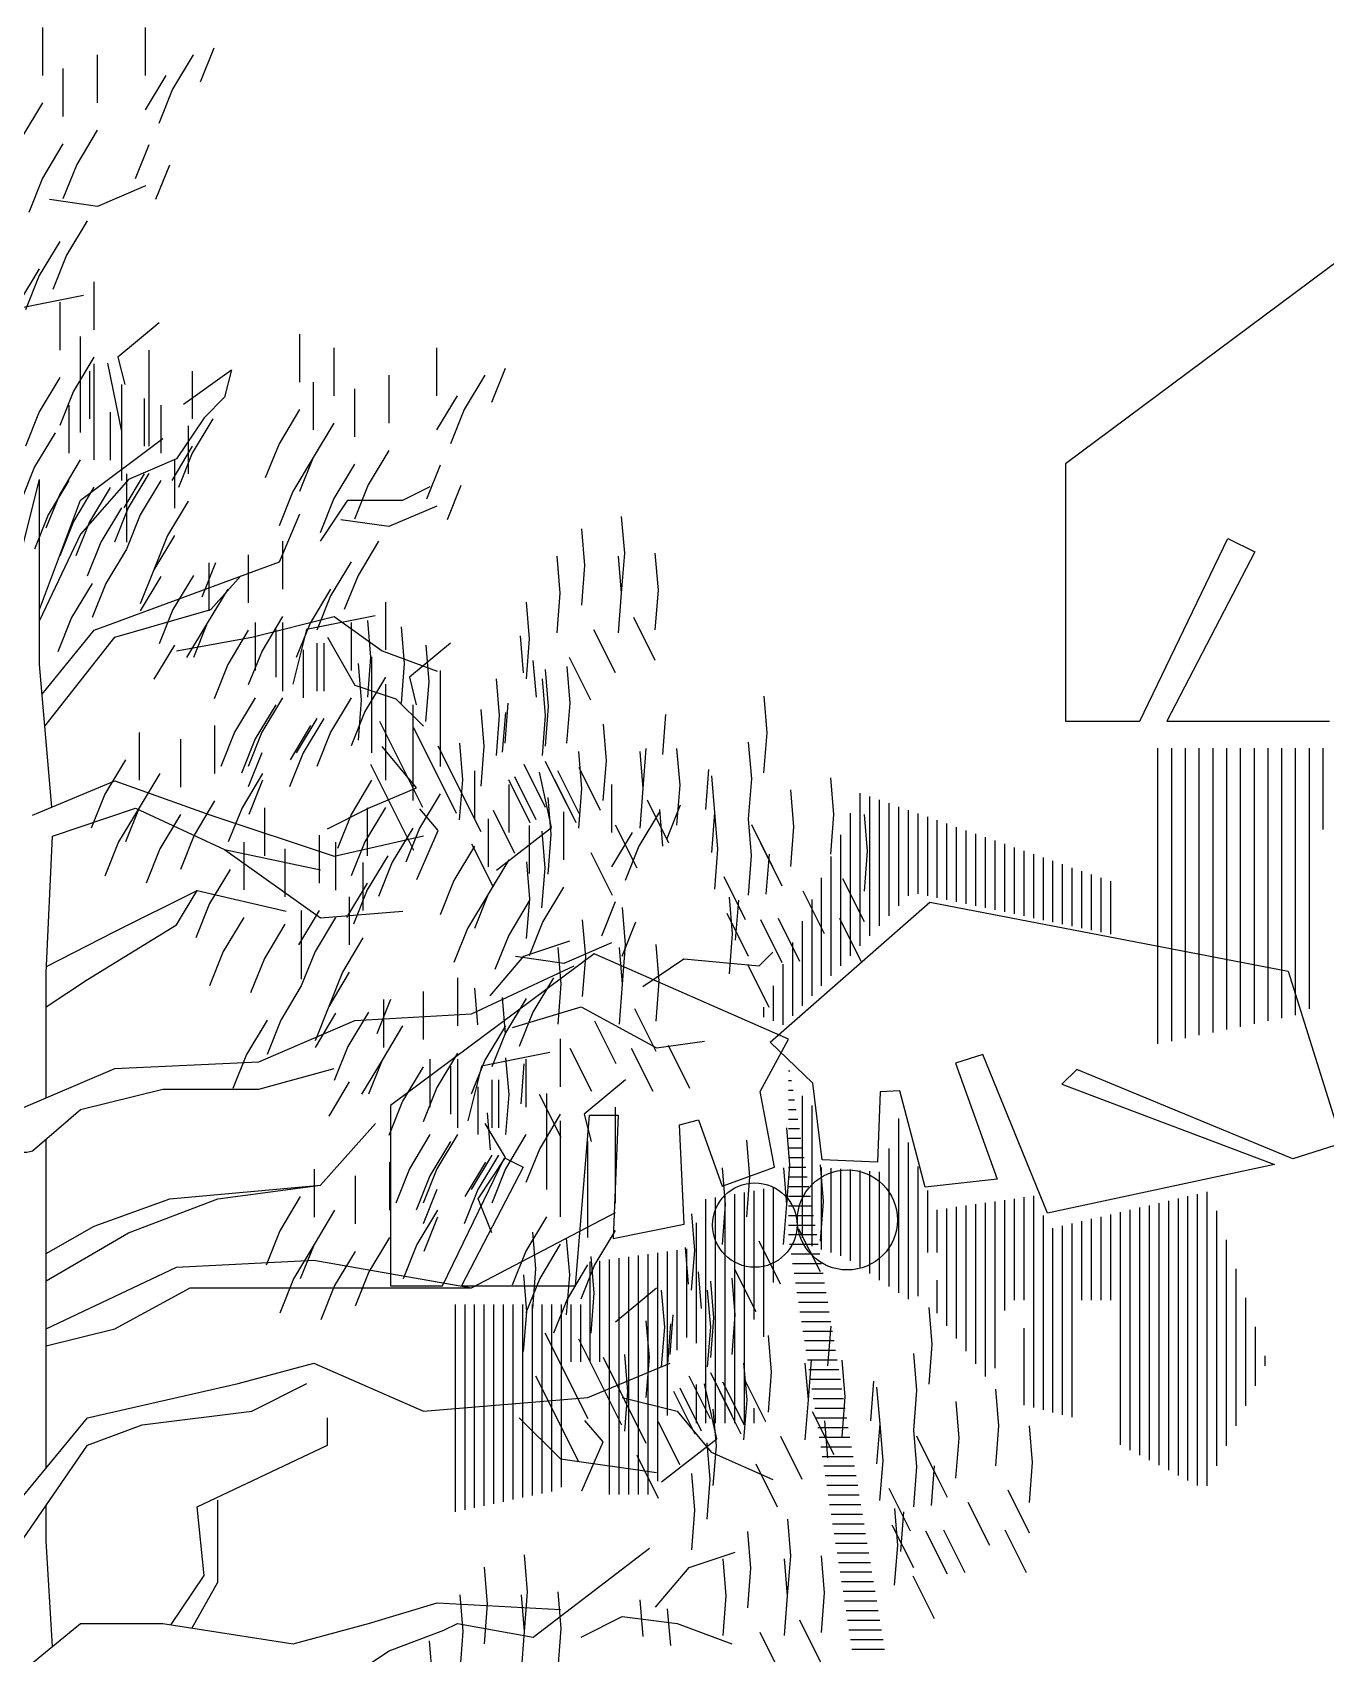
# Model space of a CAD drawing. Header units: metres. Extents: x 368 to 3789, y -155 to 1148.
# Drawn here: x 2205.52 to 2216.25, y 554.52 to 567.97 of the extents above; entities that cross this region are included whole.
import ezdxf

# ---------------------------------------------------------------- set-up
doc = ezdxf.new("R2010")
doc.units = ezdxf.units.M

# ---------------------------------------------------------------- blocks, each defined once
blk = doc.blocks.new('A$C6E4436FC')
at = {"color": 62}
for p, q in [((1862, 4543.4), (1301, 4125.5)), ((1301, 4125.5), (1301, 3629.1)), ((1444.4, 3629.1), (1614.5, 3981.5)), ((1614.5, 3981.5), (1666.3, 3955.9)), ((1666.3, 3955.9), (1496.7, 3629.1)), ((1301, 3629.1), (1444.4, 3629.1)), ((1496.7, 3629.1), (1810.2, 3629.1)), ((1479.4, 3006.8), (1479.4, 3577.3)), ((1506, 3012.4), (1506, 3577.3)), ((1532.5, 3017.9), (1532.5, 3577.3)), ((1559.1, 3023.5), (1559.1, 3577.3)), ((1585.6, 3029), (1585.6, 3577.3)), ((1612.2, 3034.6), (1612.2, 3577.3)), ((1638.7, 3040.1), (1638.7, 3577.3)), ((1665.3, 3045.7), (1665.3, 3577.3)), ((1691.8, 3051.2), (1691.8, 3577.3)), ((1718.4, 3056.7), (1718.4, 3577.3)), ((1744.9, 3062.3), (1744.9, 3577.3)), ((1771.5, 3074.5), (1771.5, 3577.3)), ((1798, 3420.1), (1798, 3577.3)), ((905.4, 3196), (905.4, 3490.5)), ((924, 3215.3), (924, 3484)), ((942.6, 3234.6), (942.6, 3477.4)), ((961.2, 3253.9), (961.2, 3470.9)), ((886.9, 3176.7), (886.9, 3451.6)), ((979.8, 3273.2), (979.8, 3464.4)), ((998.4, 3292.5), (998.4, 3457.8)), ((1017, 3296.6), (1017, 3451.3)), ((1035.5, 3292.7), (1035.5, 3444.7)), ((868.3, 3157.5), (868.3, 3410)), ((1054.1, 3288.8), (1054.1, 3438.2)), ((1072.7, 3284.9), (1072.7, 3431.7)), ((1091.3, 3281), (1091.3, 3425.1)), ((1109.9, 3277.1), (1109.9, 3418.6)), ((1128.5, 3273.2), (1128.5, 3412.1)), ((1147.1, 3269.3), (1147.1, 3405.5)), ((1165.6, 3265.4), (1165.6, 3399)), ((1184.2, 3261.5), (1184.2, 3392.5)), ((1202.8, 3257.6), (1202.8, 3385.9)), ((1221.4, 3253.7), (1221.4, 3379.4)), ((849.7, 3138.2), (849.7, 3368.4)), ((1240, 3249.7), (1240, 3372.9)), ((1258.6, 3245.8), (1258.6, 3366.3)), ((1277.1, 3241.9), (1277.1, 3359.8)), ((1295.7, 3238), (1295.7, 3353.3)), ((1314.3, 3234.1), (1314.3, 3346.7)), ((831.1, 3118.9), (831.1, 3326.9)), ((1332.9, 3230.2), (1332.9, 3340.2)), ((1351.5, 3226.3), (1351.5, 3333.7)), ((1370.1, 3222.4), (1370.1, 3327.1)), ((1388.7, 3218.5), (1388.7, 3320.6)), ((812.5, 3099.6), (812.5, 3285.3)), ((731.6, 3010.3), (1039.4, 3280.1)), ((1039.4, 3280.1), (1730.2, 3147)), ((793.9, 3080.3), (793.9, 3243.8)), ((775.4, 3061), (775.4, 3202.2)), ((392.7, 3180.4), (0, 2887.9)), ((767.4, 3015.8), (392.7, 3180.4)), ((756.8, 3043.9), (756.8, 3160.6)), ((1730.2, 3147), (1834.9, 2815.7)), ((738.2, 3051.3), (738.2, 3119.1)), ((719.6, 3058.8), (719.6, 3077.5)), ((712.5, 2915.4), (767.4, 3015.8)), ((814.3, 2931.1), (731.6, 3010.3)), ((1141.8, 2986.5), (1089.4, 2969.9)), ((1089.4, 2969.9), (1169.7, 2746.2)), ((1266.8, 2680.8), (1141.8, 2986.5)), ((767.4, 2955), (769.9, 2955)), ((1323.1, 2957.3), (1293.9, 2929.2)), ((1739.2, 2785.4), (1323.1, 2957.3)), ((740, 2769.1), (712.5, 2915.4)), ((767.4, 2936.4), (772.9, 2936.4)), ((767.4, 2917.9), (776, 2917.9)), ((832.2, 2783.3), (814.3, 2931.1)), ((944, 2914.4), (938.9, 2778.6)), ((981.7, 2916.7), (944, 2914.4)), ((1030.9, 2730.8), (981.7, 2916.7)), ((1293.9, 2929.2), (1704.2, 2774.4)), ((0, 2887.9), (0, 2540.4)), ((767.4, 2899.3), (779, 2899.3)), ((767.4, 2880.7), (782, 2880.7)), ((793.9, 2632.8), (793.9, 2907)), ((812.5, 2616.8), (812.5, 2888.2)), ((356.4, 2540.4), (383.5, 2869.5)), ((383.5, 2869.5), (438.5, 2869.5)), ((438.5, 2869.5), (429.3, 2632)), ((557.2, 2851.2), (593.8, 2860.4)), ((566.3, 2659.1), (557.2, 2851.2)), ((593.8, 2860.4), (639.6, 2732.4)), ((767.4, 2862.1), (785.1, 2862.1)), ((979.8, 2526.8), (979.8, 2863.4)), ((767.4, 2843.5), (788.1, 2843.5)), ((767.4, 2824.9), (791.2, 2824.9)), ((998.4, 2514.5), (998.4, 2817)), ((1834.9, 2815.7), (1739.2, 2785.4)), ((100.4, 2540.4), (219.4, 2787.1)), ((219.4, 2787.1), (255.7, 2769.1)), ((767.4, 2806.4), (794.2, 2806.4)), ((767.4, 2787.8), (797.3, 2787.8)), ((938.9, 2778.6), (832.2, 2783.3)), ((961.2, 2539.2), (961.2, 2805.2)), ((255.7, 2769.1), (137, 2540.4)), ((639.6, 2732.4), (740, 2769.1)), ((767.4, 2769.2), (800.3, 2769.2)), ((831.1, 2610.6), (831.1, 2768.5)), ((849.7, 2604.4), (849.7, 2767.1)), ((868.3, 2598.2), (868.3, 2765.8)), ((886.9, 2588.8), (886.9, 2764.5)), ((905.4, 2576.4), (905.4, 2763.1)), ((924, 2564), (924, 2761.8)), ((942.6, 2551.6), (942.6, 2760.5)), ((1017, 2520.5), (1017, 2770.6)), ((1704.2, 2774.4), (1266.8, 2680.8)), ((682.4, 2275.3), (682.4, 2720.6)), ((701, 2475.3), (701, 2723.9)), ((719.6, 2441.8), (719.6, 2727.2)), ((738.2, 2546.9), (738.2, 2730.5)), ((767.4, 2750.6), (803.3, 2750.6)), ((767.4, 2732), (806.4, 2732)), ((1169.7, 2746.2), (1030.9, 2730.8)), ((1035.5, 2604.5), (1035.5, 2724.2)), ((1574.5, 2154.5), (1574.5, 2721.9)), ((608.1, 2275.3), (608.1, 2707.5)), ((626.7, 2275.3), (626.7, 2710.8)), ((645.3, 2275.3), (645.3, 2714.1)), ((663.8, 2275.3), (663.8, 2717.3)), ((767.4, 2713.4), (809.4, 2713.4)), ((767.4, 2694.8), (812.5, 2694.8)), ((1072.7, 2463.1), (1072.7, 2689.8)), ((1091.3, 2438.8), (1091.3, 2692.5)), ((1109.9, 2414.4), (1109.9, 2695.1)), ((1128.5, 2390.1), (1128.5, 2697.8)), ((1147.1, 2365.8), (1147.1, 2700.5)), ((1165.6, 2381.7), (1165.6, 2703.1)), ((1184.2, 2492.7), (1184.2, 2705.8)), ((1202.8, 2512.9), (1202.8, 2708.5)), ((1221.4, 2512.9), (1221.4, 2711.1)), ((1240, 2305.7), (1240, 2713.8)), ((1444.4, 2214), (1444.4, 2691.2)), ((1463, 2204.2), (1463, 2695.6)), ((1481.6, 2194.5), (1481.6, 2700)), ((1500.2, 2184.7), (1500.2, 2704.4)), ((1518.8, 2174.9), (1518.8, 2708.8)), ((1537.3, 2165.2), (1537.3, 2713.1)), ((1555.9, 2155.4), (1555.9, 2717.5)), ((429.3, 2632), (566.3, 2659.1)), ((589.5, 2429.7), (589.5, 2662.1)), ((767.4, 2676.3), (815.5, 2676.3)), ((767.4, 2657.7), (818.6, 2657.7)), ((1054.1, 2604.5), (1054.1, 2687.1)), ((1258.6, 2301), (1258.6, 2675.8)), ((1314.3, 2287.1), (1314.3, 2660.5)), ((1332.9, 2512.9), (1332.9, 2664.9)), ((1351.5, 2512.9), (1351.5, 2669.3)), ((1370.1, 2512.9), (1370.1, 2673.7)), ((1388.7, 2512.9), (1388.7, 2678.1)), ((1407.2, 2233.5), (1407.2, 2682.4)), ((1425.8, 2223.8), (1425.8, 2686.8)), ((1593.1, 2193.1), (1593.1, 2684.8)), ((767.4, 2639.1), (821.6, 2639.1)), ((1277.1, 2296.4), (1277.1, 2651.7)), ((1295.7, 2291.7), (1295.7, 2656.1)), ((1611.7, 2231.7), (1611.7, 2628.9)), ((459.4, 2138.2), (459.4, 2596.6)), ((478, 2138.2), (478, 2599.1)), ((496.6, 2138.2), (496.6, 2601.6)), ((515.2, 2164), (515.2, 2604.2)), ((533.7, 2290.1), (533.7, 2606.7)), ((552.3, 2416.3), (552.3, 2609.3)), ((570.9, 2440.8), (570.9, 2611.8)), ((769.2, 2620.5), (824.6, 2620.5)), ((772.1, 2601.9), (827.7, 2601.9)), ((385.1, 2394.1), (385.1, 2586.4)), ((403.6, 2394.1), (403.6, 2588.9)), ((422.2, 2138.2), (422.2, 2591.5)), ((440.8, 2138.2), (440.8, 2594)), ((774.9, 2583.3), (830.7, 2583.3)), ((777.8, 2564.7), (833.8, 2564.7)), ((1630.3, 2270.4), (1630.3, 2573)), ((0, 2540.4), (100.4, 2540.4)), ((137, 2540.4), (356.4, 2540.4)), ((780.7, 2546.2), (836.8, 2546.2)), ((1054.1, 2487.5), (1054.1, 2551.1)), ((124.9, 2104.8), (124.9, 2504.1)), ((143.5, 2108.7), (143.5, 2504.1)), ((162, 2112.6), (162, 2504.1)), ((180.6, 2116.4), (180.6, 2504.1)), ((199.2, 2120.3), (199.2, 2504.1)), ((217.8, 2124.2), (217.8, 2504.1)), ((236.4, 2128.1), (236.4, 2504.1)), ((255, 2132), (255, 2504.1)), ((273.6, 2135.8), (273.6, 2504.1)), ((292.1, 2139.7), (292.1, 2504.1)), ((310.7, 2143.6), (310.7, 2504.1)), ((329.3, 2152.2), (329.3, 2504.1)), ((347.9, 2394.1), (347.9, 2504.1)), ((366.5, 2394.1), (366.5, 2504.1)), ((783.5, 2527.6), (839.8, 2527.6)), ((786.4, 2509), (842.9, 2509)), ((1648.9, 2309), (1648.9, 2517.2)), ((789.3, 2490.4), (845.9, 2490.4)), ((792.1, 2471.8), (849, 2471.8)), ((795, 2453.2), (852, 2453.2)), ((1221.4, 2310.3), (1221.4, 2459.1)), ((1667.4, 2347.6), (1667.4, 2461.3)), ((797.9, 2434.7), (855.1, 2434.7)), ((800.7, 2416.1), (858.1, 2416.1)), ((803.6, 2397.5), (861.1, 2397.5)), ((806.4, 2378.9), (864.2, 2378.9)), ((1686, 2386.2), (1686, 2405.5)), ((589.5, 2275.3), (589.5, 2350)), ((809.3, 2360.3), (867.2, 2360.3)), ((812.2, 2341.7), (870.3, 2341.7)), ((815, 2323.1), (873.3, 2323.1)), ((701, 2275.3), (701, 2304.2)), ((817.9, 2304.6), (876.4, 2304.6)), ((820.8, 2286), (879.4, 2286)), ((823.6, 2267.4), (882.4, 2267.4)), ((826.5, 2248.8), (885.5, 2248.8)), ((829.4, 2230.2), (888.5, 2230.2)), ((832.2, 2211.6), (891.6, 2211.6)), ((835.1, 2193), (894.6, 2193)), ((838, 2174.5), (897.6, 2174.5)), ((840.8, 2155.9), (900.7, 2155.9)), ((843.7, 2137.3), (903.7, 2137.3)), ((846.5, 2118.7), (906.8, 2118.7)), ((849.4, 2100.1), (909.8, 2100.1)), ((852.3, 2081.5), (912.9, 2081.5)), ((855.1, 2062.9), (915.9, 2062.9)), ((858, 2044.4), (918.9, 2044.4)), ((860.9, 2025.8), (922, 2025.8)), ((863.7, 2007.2), (925, 2007.2)), ((866.6, 1988.6), (928.1, 1988.6)), ((869.5, 1970), (931.1, 1970)), ((872.3, 1951.4), (934.2, 1951.4)), ((875.2, 1932.9), (937.2, 1932.9)), ((878.1, 1914.3), (940.2, 1914.3)), ((880.9, 1895.7), (943.3, 1895.7)), ((883.8, 1877.1), (946.3, 1877.1)), ((886.6, 1858.5), (949.4, 1858.5)), ((889.5, 1839.9), (952.4, 1839.9))]:
    blk.add_line(p, q, dxfattribs=at)
for centre, radius in [((880.8, 2667.5), 96.5), ((702.2, 2657.6), 81.4)]:
    blk.add_circle(centre, radius, dxfattribs=at)
blk = doc.blocks.new('A$C2AD949A6')
at = {"color": 62}
for p, q in [((2245.3, 6427.9), (2245.3, 6320.5)), ((2475.5, 6427.9), (2475.5, 6320.5)), ((2368.1, 6366.5), (2368.1, 6259.2)), ((2583, 6366.5), (2536.9, 6289.8)), ((2629.1, 6381.9), (2598.3, 6305.2)), ((2291.3, 6335.9), (2291.3, 6228.5)), ((2521.6, 6320.5), (2475.5, 6243.8)), ((2536.9, 6289.8), (2506.2, 6213.1)), ((2245.3, 6259.2), (2199.2, 6182.5)), ((2368.1, 6197.8), (2322, 6121.1)), ((2291.3, 6167.1), (2245.3, 6090.4)), ((2483.4, 6165.3), (2452.7, 6088.6)), ((2322, 6121.1), (2291.3, 6044.4)), ((2529.5, 6119.3), (2498.8, 6042.6)), ((2245.3, 6090.4), (2214.6, 6013.7)), ((2475.8, 6073.3), (2368.3, 6027.3)), ((2368.3, 6027.3), (2260.9, 6042.6)), ((2345.4, 5994.8), (2299.3, 5918.1)), ((2284, 5948.8), (2237.9, 5872.1)), ((2237.9, 5887.5), (2191.9, 5810.7)), ((2299.3, 5918.1), (2268.6, 5841.4)), ((2237.9, 5872.1), (2207.2, 5795.4)), ((2360.6, 5858.5), (2360.6, 5751.1)), ((2337.6, 5827.8), (2184.1, 5797.1)), ((2283.9, 5812.5), (2283.9, 5705.1)), ((2506.5, 5766.5), (2414.4, 5689.8)), ((2821.1, 5741.2), (2821.1, 5633.8)), ((2329.9, 5735.8), (2329.9, 5521)), ((2483.4, 5705.1), (2483.4, 5490.3)), ((2897.9, 5710.5), (2897.9, 5603.1)), ((3128.1, 5710.5), (3128.1, 5603.1)), ((2360.6, 5689.8), (2314.6, 5613)), ((2360.6, 5674.4), (2360.6, 5459.6)), ((2414.4, 5689.8), (2429.7, 5628.4)), ((2283.9, 5643.7), (2237.8, 5567)), ((2350.6, 5658.5), (2350.6, 5551.1)), ((2422, 5628.4), (2422, 5413.6)), ((2580.9, 5658.5), (2580.9, 5551.1)), ((2851.8, 5633.8), (2851.8, 5526.4)), ((3020.7, 5649.2), (3020.7, 5541.8)), ((3235.6, 5649.2), (3189.6, 5572.5)), ((3281.7, 5664.5), (3251, 5587.8)), ((2314.6, 5613), (2283.9, 5536.3)), ((2473.4, 5597.1), (2473.4, 5489.8)), ((2943.9, 5618.5), (2943.9, 5511.1)), ((3174.2, 5603.1), (3128.1, 5526.4)), ((2237.8, 5567), (2207.1, 5490.3)), ((2304.6, 5581.8), (2304.6, 5474.4)), ((2396.7, 5566.5), (2396.7, 5459.1)), ((2510.2, 5581.7), (2510.2, 5474.3)), ((2821.1, 5572.5), (2775.1, 5495.7)), ((3189.6, 5572.5), (3158.8, 5495.7)), ((2273.9, 5520.4), (2227.8, 5443.7)), ((2571.6, 5535.7), (2571.6, 5428.3)), ((2627, 5551.1), (2580.9, 5474.4)), ((2897.9, 5541.8), (2851.8, 5465.1)), ((2580.9, 5489.8), (2534.8, 5413)), ((2775.1, 5495.7), (2744.4, 5419)), ((2329.9, 5459.6), (2283.9, 5382.9)), ((2540.9, 5459), (2540.9, 5351.6)), ((2580.9, 5474.4), (2550.2, 5397.7)), ((2851.8, 5465.1), (2805.8, 5388.4)), ((2851.8, 5465.1), (2821.1, 5388.4)), ((2943.9, 5449.7), (2897.9, 5373)), ((3020.7, 5480.4), (2974.6, 5403.7)), ((3136.1, 5447.9), (3105.4, 5371.2)), ((2227.8, 5443.7), (2197.1, 5367)), ((2304.6, 5413), (2258.5, 5336.3)), ((2473.4, 5428.4), (2427.4, 5351.7)), ((2433.4, 5428.3), (2433.4, 5320.9)), ((2483.4, 5429), (2437.4, 5352.2)), ((2510.2, 5412.9), (2464.1, 5336.2)), ((2283.9, 5382.9), (2253.2, 5306.2)), ((2360.6, 5398.3), (2314.6, 5321.6)), ((2396.7, 5397.7), (2350.6, 5321)), ((2433.4, 5382.3), (2433.4, 5274.9)), ((2805.8, 5388.4), (2775.1, 5311.6)), ((2974.6, 5403.7), (2943.9, 5327)), ((3182.1, 5401.9), (3151.4, 5325.2)), ((2422, 5352.2), (2376, 5275.5)), ((2437.4, 5352.2), (2406.7, 5275.5)), ((2571.6, 5366.9), (2525.5, 5290.2)), ((2897.9, 5373), (2867.2, 5296.3)), ((3128.4, 5355.9), (3020.9, 5309.9)), ((2258.5, 5336.3), (2227.8, 5259.6)), ((2314.6, 5321.6), (2283.9, 5244.9)), ((2350.6, 5321), (2319.9, 5244.3)), ((2464.1, 5336.2), (2433.4, 5259.5)), ((3020.9, 5309.9), (2913.5, 5325.2)), ((3459.8, 5222.9), (3453, 5305.3)), ((3549.1, 5250.4), (3542.3, 5332.7)), ((2376, 5275.5), (2345.3, 5198.8)), ((2525.5, 5290.2), (2494.8, 5213.5)), ((2540.9, 5290.2), (2494.8, 5213.5)), ((2783.1, 5277.5), (2783.1, 5170.1)), ((2998, 5277.5), (2952, 5200.7)), ((2433.4, 5259.5), (2387.3, 5182.8)), ((2633, 5228.8), (2602.3, 5152.1)), ((2617.6, 5228.8), (2617.6, 5121.5)), ((2706.3, 5246.8), (2706.3, 5139.4)), ((2936.6, 5231.4), (2890.5, 5154.7)), ((3404.9, 5161.2), (3398.1, 5243.5)), ((3542.2, 5161.2), (3535.4, 5243.5)), ((3542.2, 5161.2), (3549.1, 5250.4)), ((3624.6, 5168), (3617.7, 5250.4)), ((2494.8, 5213.5), (2464.1, 5136.8)), ((2510.2, 5198.2), (2464.1, 5121.5)), ((2583.5, 5200.7), (2537.5, 5124)), ((2952, 5200.7), (2921.2, 5124)), ((3452.9, 5133.7), (3459.8, 5222.9)), ((2356.6, 5182.8), (2310.6, 5106.1)), ((2387.3, 5182.8), (2356.6, 5106.1)), ((2660.3, 5170.1), (2614.2, 5093.4)), ((2890.5, 5170.1), (2844.5, 5093.4)), ((3398, 5072), (3404.9, 5161.2)), ((3535.3, 5072), (3542.2, 5161.2)), ((3617.7, 5078.8), (3624.6, 5168)), ((2537.5, 5124), (2506.8, 5047.3)), ((2890.5, 5154.7), (2859.8, 5078)), ((3013.2, 5141.1), (3013.2, 5033.7)), ((3336.2, 5058.3), (3329.4, 5140.6)), ((2310.6, 5106.1), (2279.9, 5029.4)), ((2614.2, 5093.4), (2568.2, 5016.6)), ((2614.2, 5093.4), (2583.5, 5016.6)), ((2721.6, 5095.1), (2721.6, 4987.7)), ((2783.1, 5108.7), (2737, 5032)), ((2783, 5095.1), (2783, 4987.7)), ((2844.5, 5093.4), (2813.8, 5016.6)), ((2990.2, 5110.4), (2836.7, 5079.8)), ((2936.5, 5095.1), (2936.5, 4987.7)), ((2980.7, 5017.2), (2973.9, 5099.5)), ((3056.2, 5003.5), (3049.4, 5085.8)), ((3617.6, 5010.2), (3569.6, 5106.3)), ((2706.3, 5078), (2660.3, 5001.3)), ((2767.6, 5079.8), (2767.6, 4972.4)), ((2783, 5049.1), (2783, 4941.7)), ((2836.7, 5079.8), (2806, 4957)), ((2859.7, 5049.1), (2859.7, 4941.7)), ((2875.1, 5049.1), (2875.1, 4941.7)), ((3159.1, 5049.1), (3067, 4972.4)), ((3322.4, 4982.8), (3315.6, 5065.1)), ((3329.3, 4969.1), (3336.2, 5058.3)), ((3528.4, 4982.8), (3480.4, 5078.8)), ((2540.9, 5044.7), (2494.8, 4968)), ((2737, 5032), (2706.3, 4955.3)), ((2829, 5033.7), (2829, 4926.3)), ((2973.8, 4928), (2980.7, 5017.2)), ((2982.5, 5018.4), (2982.5, 4803.6)), ((3111.1, 4962.3), (3104.3, 5044.6)), ((3473.4, 4921), (3425.4, 5017.1)), ((2660.3, 5001.3), (2629.6, 4924.6)), ((2960, 4921.1), (2953.2, 5003.5)), ((3049.3, 4914.3), (3056.2, 5003.5)), ((3136.1, 4987.7), (3136.1, 4772.9)), ((3351.3, 4928), (3344.5, 5010.3)), ((3378.8, 4907.4), (3372, 4989.7)), ((3426.8, 4914.3), (3420, 4996.6)), ((3013.2, 4972.4), (2967.2, 4895.7)), ((3013.2, 4957), (3013.2, 4742.2)), ((3067, 4972.4), (3082.3, 4911)), ((3104.2, 4873.1), (3111.1, 4962.3)), ((3268.9, 4886.8), (3262.1, 4969.2)), ((3371.9, 4886.8), (3365.1, 4969.2)), ((2721.6, 4926.3), (2675.5, 4849.6)), ((2767.6, 4911), (2721.6, 4834.3)), ((2783, 4926.3), (2736.9, 4849.6)), ((2936.5, 4926.3), (2890.4, 4849.6)), ((2953.1, 4831.9), (2960, 4921.1)), ((3074.7, 4911), (3074.7, 4696.2)), ((3281.2, 4825), (3288.1, 4914.2)), ((3371.9, 4818.2), (3378.8, 4907.4)), ((3419.9, 4825.1), (3426.8, 4914.3)), ((3867.9, 4847.9), (3861.1, 4930.3)), ((2859.7, 4880.3), (2813.7, 4803.6)), ((2875.1, 4880.3), (2829, 4803.6)), ((2967.2, 4895.7), (2936.5, 4818.9)), ((3097.2, 4681), (3001.2, 4873.1)), ((3234.6, 4818.2), (3227.7, 4900.5)), ((3262, 4797.6), (3268.9, 4886.8)), ((3275.7, 4804.5), (3282.7, 4893.7)), ((3365, 4797.6), (3371.9, 4886.8)), ((3508.3, 4785.4), (3501.4, 4867.7)), ((3634.5, 4799.9), (3641.4, 4889.1)), ((2461.9, 4849.1), (2461.9, 4741.7)), ((2554.1, 4833.7), (2554.1, 4726.3)), ((2630.8, 4864.4), (2630.8, 4757)), ((2675.5, 4849.6), (2644.8, 4772.9)), ((2721.6, 4834.3), (2690.9, 4757.6)), ((2736.9, 4849.6), (2706.2, 4772.9)), ((2845.7, 4864.4), (2799.7, 4787.7)), ((2890.4, 4849.6), (2859.7, 4772.9)), ((3172.7, 4667.2), (3076.7, 4859.4)), ((3861, 4758.7), (3867.9, 4847.9)), ((2736.9, 4803.6), (2706.2, 4726.9)), ((2829, 4803.6), (2798.3, 4726.9)), ((3227.6, 4626.1), (3131.6, 4818.2)), ((3186.5, 4742.7), (3179.7, 4825.1)), ((3227.7, 4729), (3234.6, 4818.2)), ((3453.3, 4723.6), (3446.5, 4806)), ((3590.6, 4723.6), (3583.8, 4806)), ((3590.6, 4723.6), (3597.5, 4812.8)), ((3673, 4730.5), (3666.1, 4812.8)), ((3833.5, 4745), (3826.7, 4827.3)), ((2431.2, 4787.7), (2385.2, 4711)), ((2508, 4757), (2461.9, 4680.3)), ((2738.3, 4757), (2692.2, 4680.3)), ((3076.6, 4584.9), (2980.6, 4777)), ((3212.7, 4762.9), (3212.7, 4655.6)), ((3371.8, 4681), (3323.8, 4777)), ((3385.5, 4636.4), (3358.1, 4759.9)), ((3419.8, 4687.8), (3371.8, 4783.9)), ((3447.3, 4667.2), (3399.3, 4763.3)), ((3495.3, 4674.1), (3447.3, 4770.2)), ((3501.3, 4696.2), (3508.3, 4785.4)), ((3730.5, 4676.4), (3737.4, 4765.6)), ((2738.3, 4741.7), (2707.6, 4665)), ((2982.5, 4742.2), (2936.5, 4665.5)), ((3179.6, 4653.5), (3186.5, 4742.7)), ((3337.4, 4646.6), (3289.4, 4742.7)), ((3289.4, 4732.3), (3289.4, 4624.9)), ((3351.2, 4653.5), (3303.2, 4749.6)), ((3440.4, 4646.6), (3392.4, 4742.7)), ((3446.4, 4634.4), (3453.3, 4723.6)), ((3519.7, 4732.3), (3519.7, 4624.9)), ((3583.7, 4634.4), (3590.6, 4723.6)), ((3666.1, 4641.3), (3673, 4730.5)), ((3751.1, 4669.5), (3744.3, 4751.9)), ((3826.6, 4655.8), (3833.5, 4745)), ((4017.4, 4665.3), (4010.6, 4747.6)), ((2385.2, 4711), (2354.5, 4634.3)), ((2630.8, 4695.7), (2584.8, 4618.9)), ((3136.1, 4711.6), (3090, 4634.9)), ((3384.6, 4620.7), (3377.8, 4703)), ((3648.1, 4600.9), (3600.1, 4697)), ((3673.2, 4686.2), (3642.5, 4609.5)), ((3928.1, 4637.8), (3921.3, 4720.2)), ((2461.9, 4680.3), (2415.9, 4603.6)), ((2461.9, 4680.3), (2431.2, 4603.6)), ((2554.1, 4665), (2508, 4588.3)), ((2692.2, 4680.3), (2661.5, 4603.6)), ((2742.2, 4680.2), (2742.2, 4572.9)), ((2936.5, 4665.5), (2905.8, 4588.8)), ((3013.2, 4680.9), (2967.2, 4604.2)), ((2972.5, 4680.2), (2972.5, 4572.9)), ((3131.5, 4629.5), (3090.3, 4677.5)), ((3243.4, 4655.6), (3243.4, 4548.2)), ((3303.1, 4578), (3255.1, 4674.1)), ((3412.2, 4670.9), (3412.2, 4563.5)), ((3627.2, 4670.9), (3581.1, 4594.2)), ((3634.4, 4594), (3627.6, 4676.4)), ((3744.2, 4580.3), (3751.1, 4669.5)), ((3757.9, 4587.2), (3751.1, 4669.5)), ((3833.4, 4573.5), (3826.6, 4655.8)), ((4010.5, 4576.1), (4017.4, 4665.3)), ((4092.9, 4582.9), (4086, 4665.3)), ((2584.8, 4618.9), (2554.1, 4542.2)), ((2865, 4618.9), (2865, 4511.5)), ((3074.7, 4634.9), (3028.6, 4558.1)), ((3090, 4634.9), (3059.3, 4558.1)), ((3083.4, 4519.7), (3131.5, 4629.5)), ((3261.9, 4540.3), (3385.5, 4636.4)), ((3335.5, 4640.2), (3335.5, 4532.8)), ((3370.8, 4545.2), (3364, 4627.6)), ((3377.7, 4531.5), (3384.6, 4620.7)), ((3565.8, 4624.9), (3519.7, 4548.2)), ((3576.8, 4545.2), (3528.8, 4641.3)), ((3881.5, 4546), (3833.5, 4642.1)), ((3921.2, 4548.6), (3928.1, 4637.8)), ((2415.9, 4603.6), (2385.2, 4526.9)), ((2508, 4588.3), (2477.3, 4511.6)), ((2696.1, 4603.5), (2696.1, 4496.1)), ((2788.2, 4588.2), (2788.2, 4480.8)), ((2901.7, 4603.4), (2901.7, 4496)), ((2967.2, 4604.2), (2936.5, 4527.5)), ((3212.7, 4594.2), (3166.6, 4517.5)), ((3255, 4502.6), (3207, 4598.6)), ((3521.8, 4483.5), (3473.8, 4579.5)), ((3581.1, 4594.2), (3550.4, 4517.5)), ((3751, 4498), (3757.9, 4587.2)), ((3902, 4504.8), (3854, 4600.9)), ((3866.3, 4486.9), (3873.2, 4576.1)), ((4085.9, 4493.7), (4092.9, 4582.9)), ((2665.4, 4542.2), (2619.4, 4465.5)), ((2963.1, 4557.4), (2963.1, 4450)), ((3018.5, 4572.9), (2972.5, 4496.1)), ((3028.6, 4558.1), (2997.9, 4481.4)), ((3289.4, 4563.5), (3243.4, 4486.8)), ((3336.5, 4476.6), (3329.7, 4558.9)), ((3363.9, 4456), (3370.8, 4545.2)), ((3826.5, 4484.3), (3833.4, 4573.5)), ((2972.5, 4511.5), (2926.4, 4434.8)), ((3166.6, 4517.5), (3135.9, 4440.8)), ((3819.6, 4429.4), (3771.6, 4525.4)), ((4085.9, 4425.1), (4037.9, 4521.2)), ((2932.4, 4480.7), (2932.4, 4373.3)), ((2972.5, 4496.1), (2941.8, 4419.4)), ((3243.4, 4486.8), (3197.3, 4410.1)), ((3243.4, 4486.8), (3212.7, 4410.1)), ((3335.5, 4471.5), (3289.4, 4394.8)), ((3329.6, 4387.4), (3336.5, 4476.6)), ((3412.2, 4502.1), (3366.2, 4425.4)), ((3527.6, 4469.7), (3496.9, 4393)), ((3790.7, 4397.7), (3783.9, 4480)), ((3797.6, 4383.9), (3804.5, 4473.1)), ((3996.7, 4397.7), (3948.7, 4493.7)), ((2619.4, 4465.5), (2588.7, 4388.8)), ((2696.1, 4434.8), (2650.1, 4358.1)), ((2865, 4450.1), (2819, 4373.4)), ((2825, 4450), (2825, 4342.6)), ((2901.7, 4434.7), (2855.7, 4358)), ((3551.1, 4374.1), (3544.3, 4456.5)), ((3826.4, 4347), (3778.4, 4443.1)), ((3941.7, 4335.9), (3893.7, 4432)), ((4079, 4335.9), (4031, 4432)), ((2788.2, 4419.4), (2742.2, 4342.7)), ((2825, 4404), (2825, 4296.6)), ((3197.3, 4410.1), (3166.6, 4333.4)), ((3289.4, 4394.8), (3258.7, 4318)), ((3366.2, 4425.4), (3335.5, 4348.7)), ((3461.9, 4346.7), (3455, 4429)), ((3573.7, 4423.7), (3543, 4347)), ((3783.8, 4308.4), (3790.7, 4397.7)), ((3902, 4333.3), (3854, 4429.4)), ((2650.1, 4358.1), (2619.4, 4281.4)), ((2855.7, 4358), (2825, 4281.3)), ((2963.1, 4388.7), (2917.1, 4311.9)), ((3323.6, 4348.2), (3426.5, 4382.5)), ((3406.9, 4284.9), (3400.1, 4367.3)), ((3519.9, 4377.6), (3412.5, 4331.6)), ((3544.2, 4284.9), (3537.4, 4367.3)), ((3544.2, 4284.9), (3551.1, 4374.1)), ((3626.6, 4291.8), (3619.8, 4374.1)), ((2742.2, 4342.7), (2711.5, 4266)), ((3248, 4259), (3323.6, 4348.2)), ((3412.5, 4331.6), (3305, 4347)), ((3454.9, 4257.5), (3461.9, 4346.7)), ((3873, 4233), (3825, 4329)), ((2917.1, 4311.9), (2886.4, 4235.2)), ((2932.4, 4311.9), (2886.4, 4235.2)), ((3174.7, 4299.2), (3174.7, 4191.8)), ((3389.6, 4299.2), (3343.5, 4222.5)), ((3400, 4195.7), (3406.9, 4284.9)), ((3537.3, 4195.7), (3544.2, 4284.9)), ((3619.7, 4202.6), (3626.6, 4291.8)), ((2825, 4281.3), (2778.9, 4204.6)), ((3024.5, 4250.6), (2993.8, 4173.9)), ((3009.2, 4250.6), (3009.2, 4143.2)), ((3097.9, 4268.5), (3097.9, 4161.1)), ((3220.5, 4193.8), (3213.7, 4276.1)), ((3282.3, 4173.2), (3275.5, 4255.5)), ((3328.2, 4253.2), (3282.1, 4176.5)), ((2886.4, 4235.2), (2855.7, 4158.5)), ((2901.7, 4219.9), (2855.7, 4143.2)), ((2975.1, 4222.5), (2929, 4145.8)), ((3343.5, 4222.5), (3312.8, 4145.8)), ((3619.6, 4134), (3571.6, 4230)), ((2748.2, 4204.6), (2702.2, 4127.8)), ((2778.9, 4204.6), (2748.2, 4127.8)), ((3051.8, 4191.8), (3005.8, 4115.1)), ((3282.1, 4191.8), (3236.1, 4115.1)), ((3282.1, 4176.5), (3251.4, 4099.8)), ((3530.4, 4106.5), (3482.4, 4202.6)), ((2929, 4145.8), (2898.3, 4069.1)), ((3404.8, 4162.9), (3404.8, 4055.5)), ((3475.4, 4044.8), (3427.4, 4140.8)), ((3612.7, 4044.8), (3564.7, 4140.8)), ((3695.1, 4051.6), (3647.1, 4147.7)), ((2702.2, 4127.8), (2671.5, 4051.1)), ((3005.8, 4115.1), (2959.7, 4038.4)), ((3005.8, 4115.1), (2975.1, 4038.4)), ((3113.1, 4116.8), (3113.1, 4009.4)), ((3174.7, 4130.4), (3128.6, 4053.7)), ((3174.5, 4116.8), (3174.5, 4009.4)), ((3236.1, 4115.1), (3205.4, 4038.4)), ((3381.8, 4132.2), (3228.3, 4101.5)), ((3290.1, 4037.9), (3283.3, 4120.2)), ((3317.5, 4017.3), (3324.4, 4106.5)), ((3328.1, 4116.8), (3328.1, 4009.4)), ((3097.9, 4099.8), (3051.8, 4023)), ((3159.2, 4101.5), (3159.2, 3994.1)), ((3174.5, 4070.8), (3174.5, 3963.4)), ((3228.3, 4101.5), (3197.6, 3978.8)), ((3251.3, 4070.8), (3251.3, 3963.4)), ((3266.6, 4070.8), (3266.6, 3963.4)), ((3550.6, 4070.8), (3458.5, 3994.1)), ((2932.4, 4066.5), (2886.4, 3989.8)), ((3128.6, 4053.7), (3097.9, 3977)), ((3220.6, 4055.5), (3220.6, 3948.1)), ((3283.2, 3948.7), (3290.1, 4037.9)), ((3406.7, 3941.8), (3358.7, 4037.9)), ((3374.1, 4040.1), (3374.1, 3825.3)), ((3051.8, 4023), (3021.1, 3946.3)), ((3248.8, 3914.4), (3242, 3996.7)), ((3527.6, 4009.4), (3527.6, 3794.7)), ((3404.8, 3994.1), (3358.8, 3917.4)), ((3404.8, 3978.8), (3404.8, 3764)), ((3458.5, 3994.1), (3473.9, 3932.7)), ((3918.9, 3880.8), (3912.1, 3963.2)), ((3113.1, 3948.1), (3067.1, 3871.4)), ((3159.2, 3932.7), (3113.1, 3856)), ((3174.5, 3948.1), (3128.5, 3871.4)), ((3328.1, 3948.1), (3282, 3871.4)), ((3466.2, 3932.7), (3466.2, 3718)), ((3829.7, 3853.4), (3822.8, 3935.7)), ((3022.4, 3886.1), (3022.4, 3778.8)), ((3237.3, 3886.1), (3191.2, 3809.4)), ((3251.3, 3902.1), (3205.2, 3825.3)), ((3266.6, 3902.1), (3220.6, 3825.3)), ((3358.8, 3917.4), (3328.1, 3840.7)), ((2853.5, 3870.8), (2853.5, 3763.4)), ((2945.6, 3855.5), (2945.6, 3748.1)), ((3067.1, 3871.4), (3036.4, 3794.7)), ((3113.1, 3856), (3082.4, 3779.3)), ((3128.5, 3871.4), (3097.8, 3794.7)), ((3282, 3871.4), (3251.3, 3794.7)), ((3774.7, 3791.6), (3767.9, 3874)), ((3822.7, 3764.2), (3829.7, 3853.4)), ((3912, 3791.6), (3905.2, 3874)), ((3912, 3791.6), (3918.9, 3880.8)), ((3994.4, 3798.5), (3987.6, 3880.8)), ((3128.5, 3825.3), (3097.8, 3748.6)), ((3220.6, 3825.3), (3189.9, 3748.6)), ((2822.8, 3809.4), (2776.8, 3732.7)), ((2899.6, 3778.8), (2853.5, 3702.1)), ((3129.8, 3778.8), (3083.8, 3702.1)), ((3767.8, 3702.4), (3774.7, 3791.6)), ((3905.1, 3702.4), (3912, 3791.6)), ((3987.5, 3709.3), (3994.4, 3798.5)), ((3129.8, 3763.4), (3099.1, 3686.7)), ((3374.1, 3764), (3328.1, 3687.3)), ((3706, 3688.7), (3699.2, 3771)), ((2776.8, 3732.7), (2746, 3656)), ((3022.4, 3717.4), (2976.3, 3640.7)), ((3350.5, 3647.6), (3343.7, 3730)), ((3426, 3633.9), (3419.2, 3716.2)), ((3527.6, 3733.3), (3481.6, 3656.6)), ((3898.2, 3613.2), (3850.2, 3709.3)), ((3987.4, 3640.7), (3939.4, 3736.7)), ((2853.5, 3702.1), (2807.5, 3625.3)), ((2853.5, 3702.1), (2822.8, 3625.3)), ((2945.6, 3686.7), (2899.6, 3610)), ((3083.8, 3702.1), (3053.1, 3625.3)), ((3328.1, 3687.3), (3297.3, 3610.6)), ((3404.8, 3702.6), (3358.8, 3625.9)), ((3480.9, 3592.7), (3474.1, 3675.1)), ((3692.2, 3613.2), (3685.4, 3695.6)), ((3699.1, 3599.5), (3706, 3688.7)), ((2976.3, 3640.7), (2945.6, 3564)), ((3329.9, 3551.6), (3323, 3633.9)), ((3343.6, 3558.4), (3350.5, 3647.6)), ((3419.1, 3544.7), (3426, 3633.9)), ((3466.2, 3656.6), (3420.2, 3579.9)), ((3481.6, 3656.6), (3450.9, 3579.9)), ((3721.1, 3558.4), (3714.3, 3640.8)), ((3843.2, 3551.5), (3795.2, 3647.5)), ((2807.5, 3625.3), (2776.8, 3548.6)), ((2899.6, 3610), (2868.9, 3533.3)), ((3358.8, 3625.9), (3328.1, 3549.2)), ((3638.7, 3517.2), (3631.9, 3599.6)), ((3741.7, 3517.2), (3734.9, 3599.6)), ((3748.6, 3537.8), (3741.8, 3620.2)), ((3796.6, 3544.7), (3789.8, 3627)), ((3420.2, 3579.9), (3389.5, 3503.2)), ((3474, 3503.5), (3480.9, 3592.7)), ((4237.7, 3478.4), (4230.9, 3560.7)), ((3322.9, 3462.4), (3329.9, 3551.6)), ((3604.4, 3448.6), (3597.6, 3531)), ((3645.6, 3434.9), (3652.5, 3524.1)), ((3651, 3455.4), (3657.9, 3544.6)), ((3741.7, 3448.6), (3748.6, 3537.8)), ((3789.7, 3455.5), (3796.6, 3544.7)), ((3467, 3311.4), (3371, 3503.5)), ((3542.5, 3297.7), (3446.5, 3489.8)), ((3631.8, 3428), (3638.7, 3517.2)), ((3734.8, 3428), (3741.7, 3517.2)), ((3878.1, 3415.8), (3871.2, 3498.2)), ((4004.3, 3430.3), (4011.2, 3519.5)), ((3556.3, 3373.1), (3549.5, 3455.5)), ((4203.3, 3375.4), (4196.5, 3457.8)), ((4230.8, 3389.2), (4237.7, 3478.4)), ((3597.4, 3256.5), (3501.4, 3448.6)), ((3597.5, 3359.4), (3604.4, 3448.6)), ((3789.7, 3318.3), (3741.7, 3414.3)), ((3823.1, 3354.1), (3816.3, 3436.4)), ((3871.2, 3326.6), (3878.1, 3415.8)), ((3960.4, 3354.1), (3953.6, 3436.4)), ((3960.4, 3354.1), (3967.3, 3443.3)), ((4042.8, 3360.9), (4036, 3443.3)), ((3446.4, 3215.3), (3350.4, 3407.5)), ((3721, 3283.9), (3673, 3380)), ((3741.6, 3311.4), (3693.6, 3407.5)), ((3755.3, 3266.8), (3727.9, 3390.3)), ((3817.1, 3297.7), (3769.1, 3393.7)), ((3865.2, 3304.5), (3817.2, 3400.6)), ((4100.3, 3306.8), (4107.2, 3396)), ((4120.9, 3300), (4114.1, 3382.3)), ((4387.2, 3295.7), (4380.4, 3378)), ((3549.4, 3283.9), (3556.3, 3373.1)), ((3707.3, 3277.1), (3659.3, 3373.1)), ((3810.2, 3277.1), (3762.2, 3373.1)), ((3816.2, 3264.9), (3823.1, 3354.1)), ((3953.5, 3264.9), (3960.4, 3354.1)), ((4035.9, 3271.7), (4042.8, 3360.9)), ((4196.4, 3286.2), (4203.3, 3375.4)), ((4297.9, 3268.2), (4291.1, 3350.6)), ((3501.3, 3259.9), (3460.2, 3308)), ((3672.9, 3208.5), (3624.9, 3304.5)), ((3754.4, 3251.1), (3747.6, 3333.5)), ((4017.9, 3231.3), (3969.9, 3327.4)), ((4004.2, 3224.5), (3997.4, 3306.8)), ((3946.6, 3175.7), (3898.6, 3271.7)), ((4114, 3210.8), (4120.9, 3300)), ((4127.7, 3217.6), (4120.9, 3300)), ((4203.2, 3203.9), (4196.4, 3286.2)), ((4251.3, 3176.5), (4203.3, 3272.5)), ((4291, 3179), (4297.9, 3268.2)), ((4380.3, 3206.5), (4387.2, 3295.7)), ((4462.7, 3213.4), (4455.8, 3295.7)), ((3453.2, 3150.1), (3501.3, 3259.9)), ((3631.7, 3170.7), (3755.3, 3266.8)), ((3740.6, 3175.7), (3733.8, 3258)), ((3747.5, 3161.9), (3754.4, 3251.1)), ((3624.8, 3133), (3576.8, 3229.1)), ((3891.6, 3113.9), (3843.6, 3210)), ((4120.8, 3128.4), (4127.7, 3217.6)), ((4196.3, 3114.7), (4203.2, 3203.9)), ((4271.9, 3135.3), (4223.9, 3231.3)), ((4236.1, 3117.3), (4243, 3206.5)), ((4455.8, 3124.2), (4462.7, 3213.4)), ((3706.3, 3107), (3699.5, 3189.4)), ((3733.7, 3086.5), (3740.6, 3175.7)), ((4189.4, 3059.8), (4141.4, 3155.9)), ((4366.5, 3028.1), (4318.5, 3124.2)), ((4455.7, 3055.5), (4407.7, 3151.6)), ((3699.4, 3017.8), (3706.3, 3107)), ((3920.9, 3004.6), (3914.1, 3086.9)), ((4160.5, 3028.1), (4153.7, 3110.4)), ((4167.4, 3014.4), (4174.3, 3103.6)), ((3831.7, 2977.1), (3824.8, 3059.5)), ((4196.3, 2977.5), (4148.3, 3073.5)), ((4271.8, 2963.7), (4223.8, 3059.8)), ((4311.5, 2966.3), (4263.5, 3062.4)), ((4448.8, 2966.3), (4400.8, 3062.4)), ((4153.6, 2938.9), (4160.5, 3028.1)), ((3242.3, 2896.8), (3235.5, 2979.2)), ((3331.6, 2924.3), (3324.7, 3006.6)), ((3617.8, 2889.4), (3693.4, 2978.6)), ((3693.4, 2978.6), (3796.4, 3012.9)), ((3776.7, 2915.4), (3769.9, 2997.7)), ((3914, 2915.4), (3907.2, 2997.7)), ((3914, 2915.4), (3920.9, 3004.6)), ((3996.4, 2922.2), (3989.6, 3004.6)), ((3824.8, 2887.9), (3831.7, 2977.1)), ((4242.8, 2863.4), (4194.8, 2959.5)), ((3187.4, 2835.1), (3180.5, 2917.4)), ((3324.7, 2835.1), (3317.8, 2917.4)), ((3324.7, 2835.1), (3331.6, 2924.3)), ((3407, 2842), (3400.2, 2924.3)), ((3590.3, 2824.2), (3583.5, 2906.5)), ((3769.8, 2826.2), (3776.7, 2915.4)), ((3907.1, 2826.2), (3914, 2915.4)), ((3989.5, 2833), (3996.4, 2922.2)), ((3235.4, 2807.6), (3242.3, 2896.8)), ((3652.1, 2803.6), (3645.3, 2886)), ((3180.5, 2745.9), (3187.4, 2835.1)), ((3317.7, 2745.9), (3324.7, 2835.1)), ((3400.1, 2752.8), (3407, 2842)), ((3900.2, 2737), (3852.2, 2833)), ((3989.4, 2764.4), (3941.4, 2860.5)), ((3118.7, 2732.2), (3111.8, 2814.5))]:
    blk.add_line(p, q, dxfattribs=at)
at = {"color": 42}
for p, q in [((2422.8, 5522.9), (2392.1, 5676.3)), ((2561, 5584.2), (2668.5, 5660.9)), ((2668.5, 5660.9), (2653.1, 5599.6)), ((2653.1, 5599.6), (2607.1, 5553.6)), ((2607.1, 5553.6), (2545.7, 5461.5)), ((2330.7, 5369.5), (2515, 5507.5)), ((2545.7, 5461.5), (2438.2, 5415.5)), ((2164.3, 5118.2), (2238.6, 5415.5)), ((2238.6, 5001.3), (2238.6, 5415.5)), ((2438.2, 5415.5), (2330.7, 5292.8)), ((3052.3, 5369.5), (3113.7, 5400.1)), ((2238.6, 5124), (2330.7, 5369.5)), ((2775.9, 5231.4), (2822, 5338.8)), ((2868, 5277.4), (2929.4, 5369.5)), ((2929.4, 5369.5), (3052.3, 5369.5)), ((2330.7, 5292.8), (2238.6, 5099.5)), ((2361.4, 5078), (2775.9, 5231.4)), ((2622.4, 5124), (2689.9, 5199.6)), ((2407.5, 5062.6), (2622.4, 5124)), ((2714.5, 5062.6), (2898.7, 5108.7)), ((2898.7, 5108.7), (3006.2, 5031.9)), ((2244.4, 4935), (2361.4, 5078)), ((2250.7, 4862.9), (2407.5, 5062.6)), ((2545.7, 5031.9), (2714.5, 5062.6)), ((2883.4, 5062.6), (2944.8, 4955.2)), ((3006.2, 5031.9), (3129, 4985.9)), ((2266.4, 4681.7), (2238.6, 5001.3)), ((2944.8, 4955.2), (3036.9, 4924.6)), ((3036.9, 4924.6), (3098.3, 4863.2)), ((3083, 4725.1), (3006.2, 4817.2)), ((2223.3, 4663.8), (2407.5, 4740.5)), ((2407.5, 4740.5), (2622.4, 4663.8)), ((2975.5, 4679.1), (3083, 4725.1)), ((2267.9, 4616.4), (2453.5, 4679.1)), ((2453.5, 4679.1), (2653.1, 4587.1)), ((2622.4, 4663.8), (2898.7, 4571.7)), ((2883.4, 4633.1), (2975.5, 4679.1)), ((2254, 4310.9), (2267.9, 4616.4)), ((2898.7, 4571.7), (3098.3, 4617.7)), ((2653.1, 4587.1), (2868, 4541)), ((2653.1, 4587.1), (2868, 4433.6)), ((2407.5, 4403), (2591.7, 4495)), ((2545.7, 4418.3), (2591.7, 4495)), ((2591.7, 4495), (2791.3, 4449)), ((2868, 4433.6), (3052.3, 4449)), ((2254.6, 4324.8), (2407.5, 4403)), ((2346.1, 4295.6), (2545.7, 4418.3)), ((3205.8, 4218.9), (3436, 4326.2)), ((3589.6, 4280.2), (3681.7, 4341.6)), ((3681.7, 4341.6), (3850.5, 4326.2)), ((3850.5, 4326.2), (3881.2, 4356.9)), ((2254, 4030.4), (2254, 4310.9)), ((2254, 4234.2), (2346.1, 4295.6)), ((2944.8, 4203.5), (3205.8, 4218.9)), ((3297.9, 4188.2), (3451.4, 4234.2)), ((3451.4, 4234.2), (3620.3, 4142.2)), ((2729.9, 4111.5), (2944.8, 4203.5)), ((3620.3, 4142.2), (3727.7, 4157.5)), ((2407.5, 4096.1), (2729.9, 4111.5)), ((2192.6, 4004.1), (2407.5, 4096.1)), ((2729.9, 4050.1), (2898.7, 4096.1)), ((2330.7, 4004.1), (2515, 4050.1)), ((2515, 4050.1), (2729.9, 4050.1)), ((2223.3, 3912), (2330.7, 4004.1)), ((2868, 3835.3), (2990.9, 3973.4)), ((3282.5, 3896.7), (3236.5, 3973.4)), ((2254, 3835.3), (2254, 3938.3)), ((3221.1, 3804.6), (3282.5, 3896.7)), ((2254, 3202), (2254, 3835.3)), ((2530.3, 3804.6), (2868, 3835.3)), ((2637.8, 3804.6), (2868, 3835.3)), ((2361.4, 3743.3), (2530.3, 3804.6)), ((2438.2, 3727.9), (2637.8, 3804.6)), ((3251.8, 3727.9), (3221.1, 3804.6)), ((2254, 3681.9), (2361.4, 3743.3)), ((3205.8, 3605.2), (3528.2, 3774)), ((2254, 3620.5), (2438.2, 3727.9)), ((2254, 3513.2), (2545.7, 3651.2)), ((2545.7, 3651.2), (2852.7, 3666.6)), ((2852.7, 3666.6), (3205.8, 3605.2)), ((2407.5, 3513.2), (2576.4, 3605.2)), ((2576.4, 3605.2), (2837.3, 3605.2)), ((2837.3, 3605.2), (2960.1, 3605.2)), ((2960.1, 3605.2), (3205.8, 3605.2)), ((3528.2, 3528.5), (3620.3, 3605.2)), ((2254, 3474.8), (2407.5, 3513.2)), ((2683.8, 3390.4), (2852.7, 3436.5)), ((2852.7, 3436.5), (3098.3, 3329.1)), ((3466.7, 3359.7), (3651, 3436.5)), ((2346.1, 3313.7), (2683.8, 3390.4)), ((2714.5, 3329.1), (2837.3, 3390.4)), ((3098.3, 3329.1), (3466.7, 3359.7)), ((3543.5, 3359.7), (3666.3, 3329.1)), ((2131.2, 3052.9), (2346.1, 3313.7)), ((2468.9, 3298.4), (2714.5, 3329.1)), ((2883.4, 3252.4), (2883.4, 3313.7)), ((3313.2, 3313.7), (3405.3, 3221.7)), ((3666.3, 3329.1), (3743.1, 3237)), ((2346.1, 3252.4), (2468.9, 3298.4)), ((2177.2, 3006.9), (2346.1, 3252.4)), ((2591.7, 3114.3), (2883.4, 3252.4)), ((3743.1, 3237), (3881.2, 3175.7)), ((3405.3, 3221.7), (3620.3, 3191)), ((2637.8, 2945.5), (2637.8, 3129.6)), ((2254, 3037.6), (2254, 3118.5)), ((2607.1, 2960.9), (2591.7, 3114.3)), ((2267.5, 2801.7), (2254, 3037.6)), ((3343.9, 2822.8), (3604.9, 3022.2)), ((2533.5, 2850.6), (2607.1, 2960.9)), ((2580.8, 2843.1), (2637.8, 2945.5)), ((2975.5, 2853.5), (3129, 2899.5)), ((3129, 2899.5), (3405.3, 2884.2)), ((3451.4, 2822.8), (3543.5, 2868.8)), ((3543.5, 2868.8), (3666.3, 2853.5)), ((2206.3, 2751.7), (2330.7, 2853.5)), ((2330.7, 2853.5), (2515, 2853.5)), ((2515, 2853.5), (2806.6, 2807.5)), ((2806.6, 2807.5), (2975.5, 2853.5)), ((3021.6, 2792.1), (3144.4, 2838.1)), ((3144.4, 2838.1), (3175.1, 2853.5)), ((3175.1, 2853.5), (3343.9, 2822.8)), ((3666.3, 2853.5), (3789.1, 2807.5)), ((2929.4, 2730.8), (3021.6, 2792.1))]:
    blk.add_line(p, q, dxfattribs=at)
blk.add_arc((2205.6, 3957.3), 48.6, 105.5278, 291.365, dxfattribs=at)

msp = doc.modelspace()

# ---------------------------------------------------------------- block references
for name, p, xscale, yscale, zscale in [('A$C2AD949A6', (2197.285, 544.197), 0.003705271218115832, 0.003705271218115832, 0.003705271218115832), ('A$C6E4436FC', (2208.493, 546.638), 0.00430364964322203, 0.00430364964322203, 0.00430364964322203)]:
    msp.add_blockref(name, p, dxfattribs=dict(xscale=xscale, yscale=yscale, zscale=zscale))

doc.saveas('drawing.dxf')
